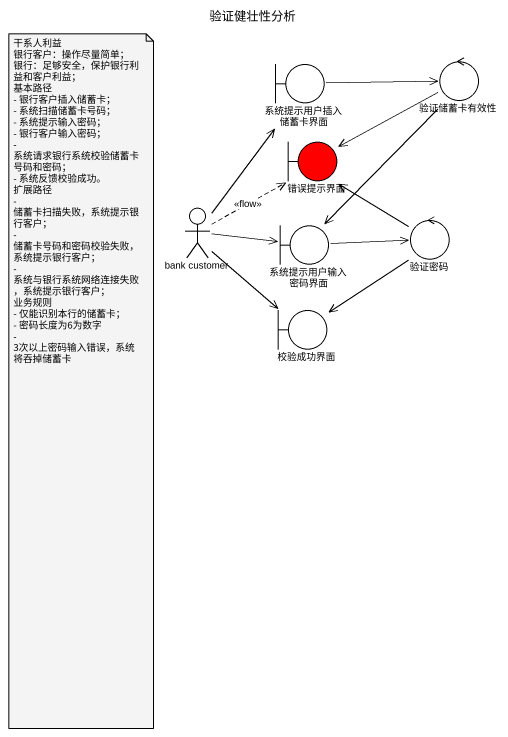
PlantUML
@startuml
title 验证健壮性分析
boundary 系统提示用户插入储蓄卡界面
control 验证储蓄卡有效性
boundary 错误提示界面 #FF0000
actor "bank customer" as bank_customer
boundary 系统提示用户输入密码界面
control 验证密码
boundary 校验成功界面
系统提示用户插入储蓄卡界面 -right-> 验证储蓄卡有效性
验证储蓄卡有效性 -left-> 错误提示界面
验证储蓄卡有效性 --> 系统提示用户输入密码界面
bank_customer -up-> 系统提示用户插入储蓄卡界面
bank_customer .up.> 错误提示界面 : <<flow>>
bank_customer -right-> 系统提示用户输入密码界面
bank_customer --> 校验成功界面
系统提示用户输入密码界面 -right-> 验证密码
验证密码 -up-> 错误提示界面
验证密码 --> 校验成功界面
note as N1
  干系人利益
  银行客户：操作尽量简单；
  银行：足够安全，保护银行利益和客户利益；
  基本路径
  - 银行客户插入储蓄卡；
  - 系统扫描储蓄卡号码；
  - 系统提示输入密码；
  - 银行客户输入密码；
  - 系统请求银行系统校验储蓄卡号码和密码；
  - 系统反馈校验成功。
  扩展路径
  - 储蓄卡扫描失败，系统提示银行客户；
  - 储蓄卡号码和密码校验失败，系统提示银行客户；
  - 系统与银行系统网络连接失败，系统提示银行客户；
  业务规则
  - 仅能识别本行的储蓄卡；
  - 密码长度为6为数字
  - 3次以上密码输入错误，系统将吞掉储蓄卡
end note
@enduml
